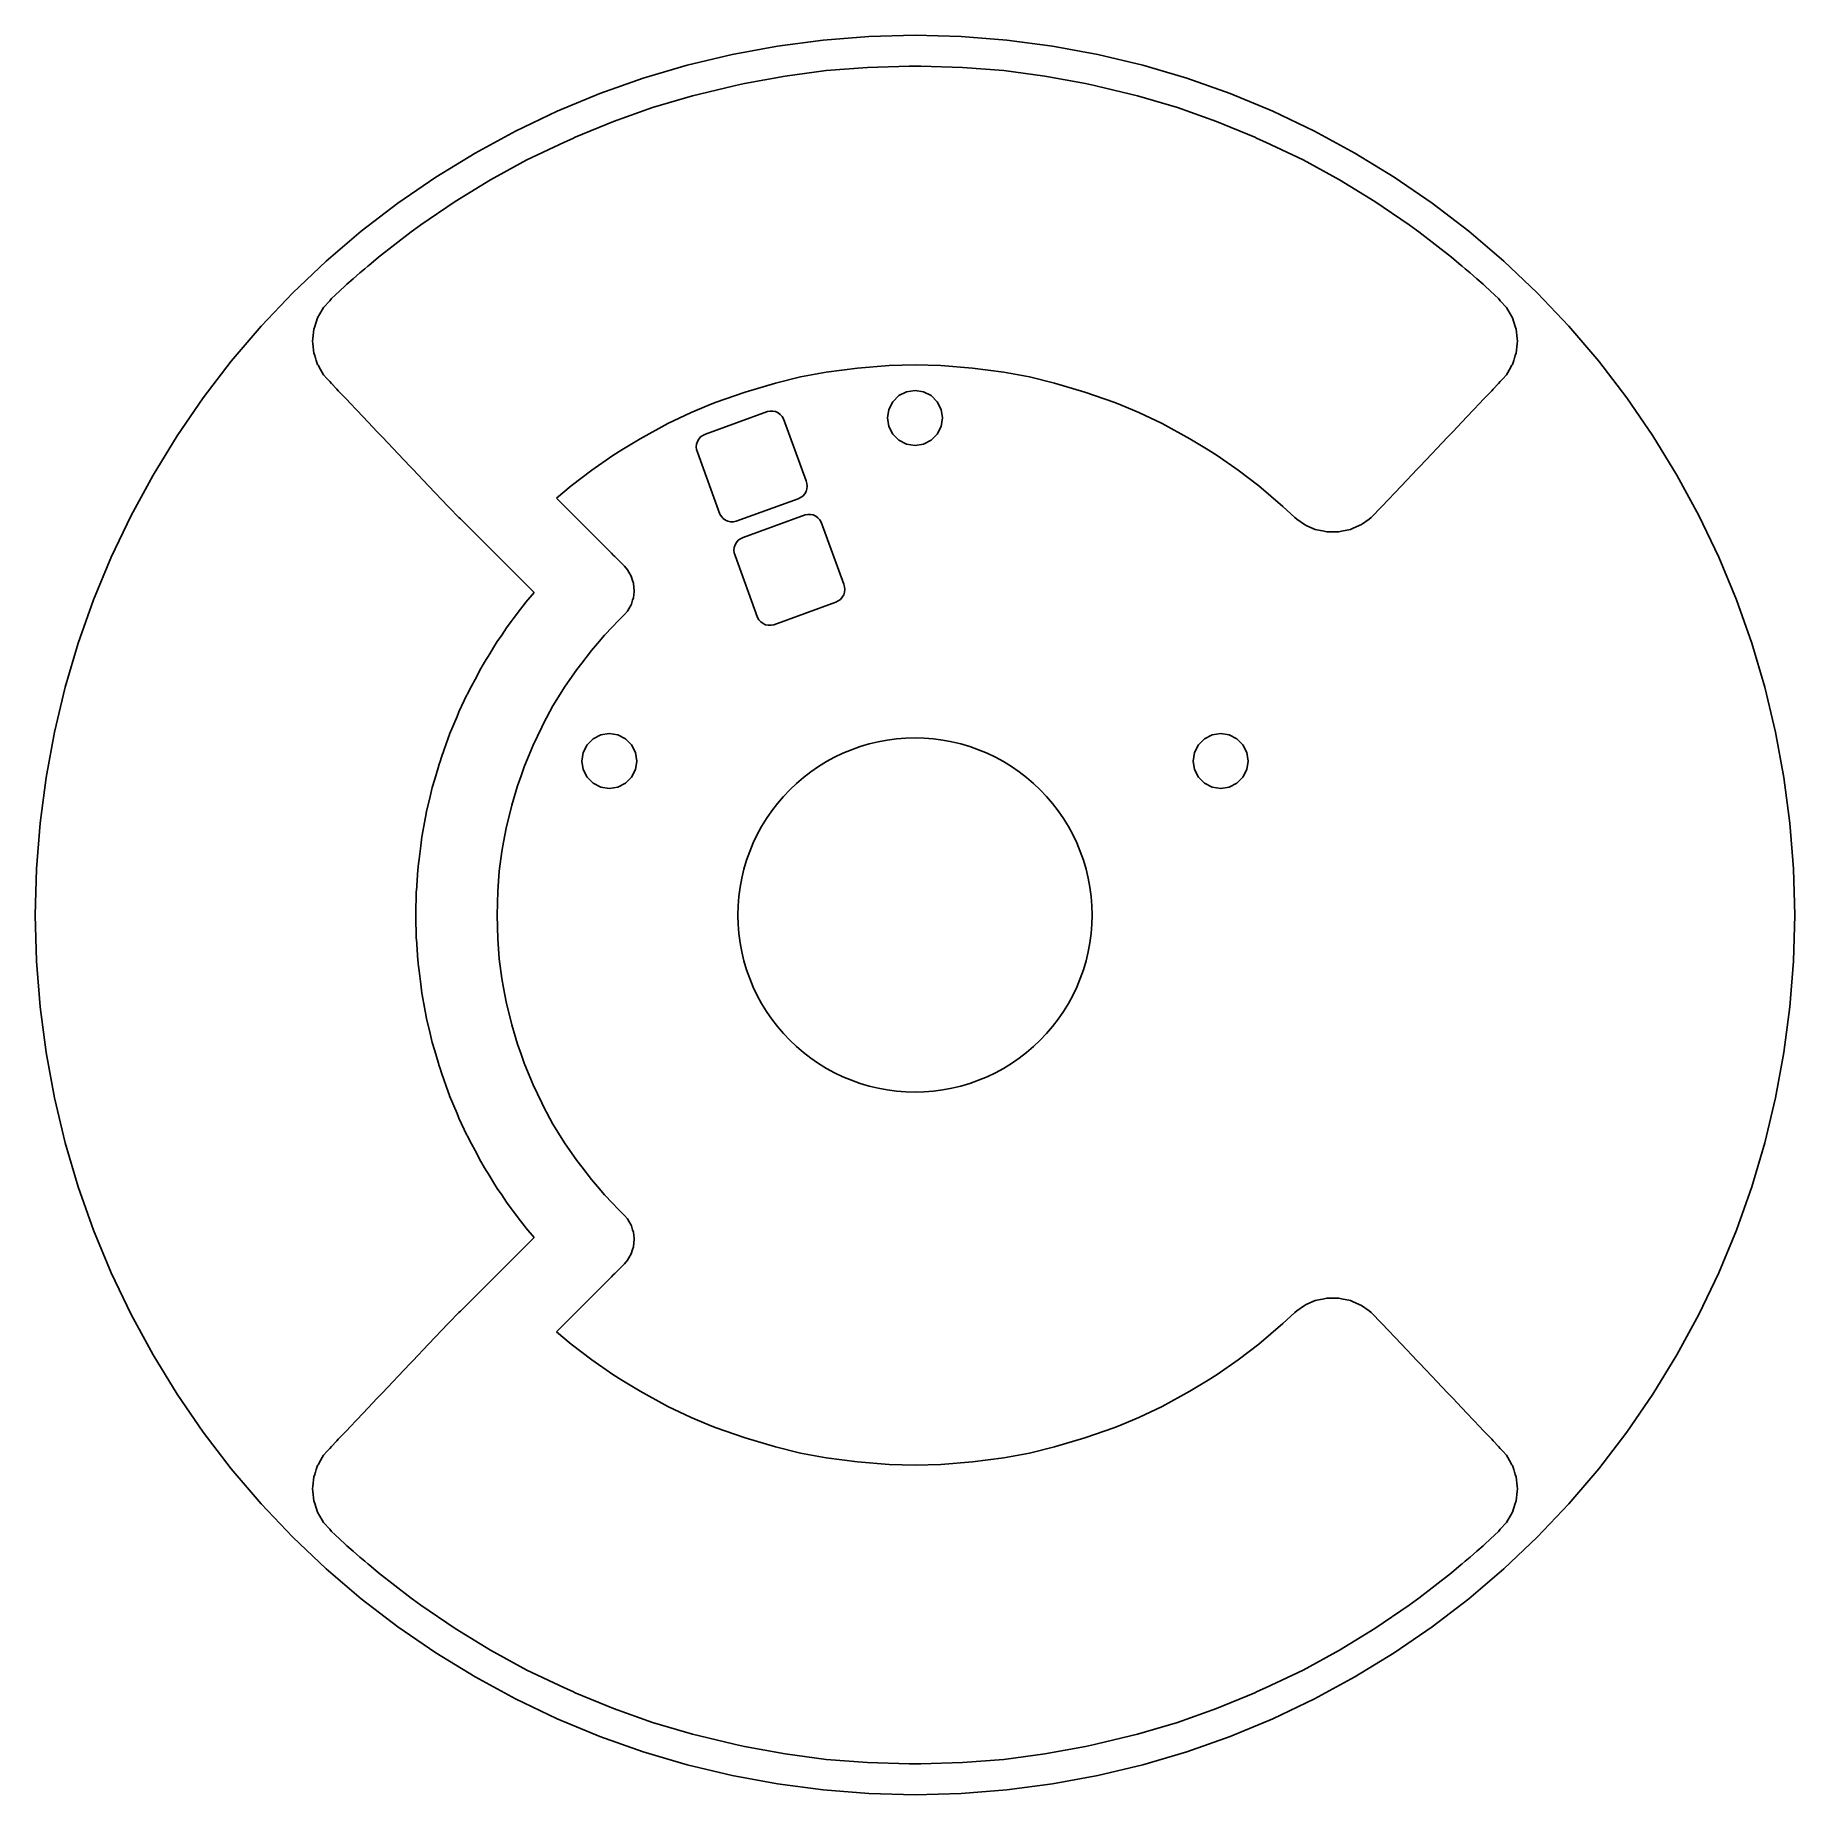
# Model space of a CAD drawing. Header units: metres. Extents: x -40 to 40, y -40 to 40.
import ezdxf

# ---------------------------------------------------------------- set-up
doc = ezdxf.new("R2010")
doc.units = ezdxf.units.M

msp = doc.modelspace()

# ---------------------------------------------------------------- linework, layer by layer
for p, q in [((0, 40), (-2.09344, 39.9452)), ((2.09344, 39.9452), (0, 40)), ((-6.25738, 39.5075), (-8.31647, 39.1259)), ((-4.18114, 39.7809), (-6.25738, 39.5075)), ((-2.09344, 39.9452), (-4.18114, 39.7809)), ((4.18114, 39.7809), (2.09344, 39.9452)), ((6.25738, 39.5075), (4.18114, 39.7809)), ((8.31647, 39.1259), (6.25738, 39.5075)), ((-10.3528, 38.637), (-12.3607, 38.0423)), ((-8.31647, 39.1259), (-10.3528, 38.637)), ((-4.0348, 38.3885), (-2.15587, 38.5364)), ((-2.15587, 38.5364), (-0.27177, 38.5858)), ((-0.27177, 38.5858), (0.27177, 38.5858)), ((0.27177, 38.5858), (2.15587, 38.5364)), ((2.15587, 38.5364), (4.0348, 38.3885)), ((10.3528, 38.637), (8.31647, 39.1259)), ((12.3607, 38.0423), (10.3528, 38.637)), ((-12.3607, 38.0423), (-14.3347, 37.3432)), ((-10.1209, 37.2461), (-8.28826, 37.6861)), ((-8.28826, 37.6861), (-8.16557, 37.7121)), ((-8.16557, 37.7121), (-7.75659, 37.7991)), ((-7.75659, 37.7991), (-5.90341, 38.1425)), ((-5.90341, 38.1425), (-4.0348, 38.3885)), ((4.0348, 38.3885), (5.90341, 38.1425)), ((5.90341, 38.1425), (7.75659, 37.7991)), ((7.75659, 37.7991), (8.16557, 37.7121)), ((8.16557, 37.7121), (8.28826, 37.6861)), ((8.28826, 37.6861), (10.1209, 37.2461)), ((14.3347, 37.3432), (12.3607, 38.0423)), ((-14.3347, 37.3432), (-16.2695, 36.5418)), ((-11.9281, 36.7108), (-10.1209, 37.2461)), ((10.1209, 37.2461), (11.9281, 36.7108)), ((16.2695, 36.5418), (14.3347, 37.3432)), ((-16.2695, 36.5418), (-18.1596, 35.6403)), ((-15.446, 35.3604), (-13.7047, 36.0816)), ((-13.7047, 36.0816), (-11.9281, 36.7108)), ((11.9281, 36.7108), (13.7047, 36.0816)), ((13.7047, 36.0816), (15.446, 35.3604)), ((18.1596, 35.6403), (16.2695, 36.5418)), ((-18.1596, 35.6403), (-20, 34.641)), ((-15.9425, 35.1393), (-15.5606, 35.3094)), ((-15.5606, 35.3094), (-15.446, 35.3604)), ((15.446, 35.3604), (15.5606, 35.3094)), ((15.5606, 35.3094), (15.9425, 35.1393)), ((20, 34.641), (18.1596, 35.6403)), ((-20, 34.641), (-21.7856, 33.5468)), ((-17.6437, 34.3279), (-15.9425, 35.1393)), ((15.9425, 35.1393), (17.6437, 34.3279)), ((21.7856, 33.5468), (20, 34.641)), ((-19.3, 33.4286), (-17.6437, 34.3279)), ((17.6437, 34.3279), (19.3, 33.4286)), ((-21.7856, 33.5468), (-23.5114, 32.3607)), ((-20.907, 32.4438), (-19.3, 33.4286)), ((19.3, 33.4286), (20.907, 32.4438)), ((23.5114, 32.3607), (21.7856, 33.5468)), ((-23.5114, 32.3607), (-25.1728, 31.0858)), ((-22.4603, 31.3763), (-20.907, 32.4438)), ((20.907, 32.4438), (22.4603, 31.3763)), ((25.1728, 31.0858), (23.5114, 32.3607)), ((-22.7985, 31.1305), (-22.4603, 31.3763)), ((22.4603, 31.3763), (22.7985, 31.1305)), ((-25.1728, 31.0858), (-26.7652, 29.7258)), ((-24.3953, 29.9094), (-22.9, 31.0568)), ((-22.9, 31.0568), (-22.7985, 31.1305)), ((22.7985, 31.1305), (22.9, 31.0568)), ((22.9, 31.0568), (24.3953, 29.9094)), ((26.7652, 29.7258), (25.1728, 31.0858)), ((-26.7652, 29.7258), (-28.2843, 28.2843)), ((-24.837, 29.5322), (-24.3953, 29.9094)), ((24.3953, 29.9094), (24.837, 29.5322)), ((28.2843, 28.2843), (26.7652, 29.7258)), ((-25.8284, 28.6854), (-25.5431, 28.929)), ((-25.5431, 28.929), (-25.2348, 29.1924)), ((-25.2348, 29.1924), (-25.014, 29.381)), ((-25.014, 29.381), (-24.8813, 29.4944)), ((-24.8813, 29.4944), (-24.837, 29.5322)), ((24.837, 29.5322), (24.8813, 29.4944)), ((24.8813, 29.4944), (25.014, 29.381)), ((25.014, 29.381), (25.2348, 29.1924)), ((25.2348, 29.1924), (25.5431, 28.929)), ((25.5431, 28.929), (25.8284, 28.6854)), ((-28.2843, 28.2843), (-29.7258, 26.7652)), ((-26.6102, 27.93), (-26.5262, 28.0232)), ((-26.5262, 28.0232), (-26.3596, 28.1813)), ((-26.3596, 28.1813), (-25.9271, 28.5917)), ((-25.9271, 28.5917), (-25.8284, 28.6854)), ((25.8284, 28.6854), (25.9271, 28.5917)), ((25.9271, 28.5917), (26.3596, 28.1813)), ((26.3596, 28.1813), (26.5262, 28.0232)), ((26.5262, 28.0232), (26.6102, 27.93)), ((29.7258, 26.7652), (28.2843, 28.2843)), ((-27.1617, 27.1486), (-26.9526, 27.5107)), ((-26.9526, 27.5107), (-26.8899, 27.6193)), ((-26.8899, 27.6193), (-26.6102, 27.93)), ((26.6102, 27.93), (26.8899, 27.6193)), ((26.8899, 27.6193), (26.9526, 27.5107)), ((26.9526, 27.5107), (27.1617, 27.1486)), ((-29.7258, 26.7652), (-31.0858, 25.1728)), ((-27.3734, 26.2158), (-27.3297, 26.6316)), ((-27.3297, 26.6316), (-27.2909, 26.7509)), ((-27.2909, 26.7509), (-27.1617, 27.1486)), ((27.1617, 27.1486), (27.2909, 26.7509)), ((27.2909, 26.7509), (27.3297, 26.6316)), ((27.3297, 26.6316), (27.3734, 26.2158)), ((31.0858, 25.1728), (29.7258, 26.7652)), ((-27.3865, 26.091), (-27.3734, 26.2158)), ((-27.3734, 25.9663), (-27.3865, 26.091)), ((-27.3297, 25.5505), (-27.3734, 25.9663)), ((27.3734, 25.9663), (27.3297, 25.5505)), ((27.3734, 26.2158), (27.3865, 26.091)), ((27.3865, 26.091), (27.3734, 25.9663)), ((-31.0858, 25.1728), (-32.3607, 23.5114)), ((-27.2909, 25.4312), (-27.3297, 25.5505)), ((-27.2683, 25.3614), (-27.2909, 25.4312)), ((-27.2577, 25.3291), (-27.2683, 25.3614)), ((-27.2209, 25.2157), (-27.2577, 25.3291)), ((-27.1617, 25.0335), (-27.2209, 25.2157)), ((-27.1374, 24.9915), (-27.1617, 25.0335)), ((-27.028, 24.8019), (-27.1374, 24.9915)), ((-26.9526, 24.6714), (-27.028, 24.8019)), ((-2.61321, 24.863), (-4.04582, 24.6744)), ((-1.1727, 24.9764), (-2.61321, 24.863)), ((0, 25.0071), (-1.1727, 24.9764)), ((1.1727, 24.9764), (0, 25.0071)), ((2.61321, 24.863), (1.1727, 24.9764)), ((4.04582, 24.6744), (2.61321, 24.863)), ((27.028, 24.8019), (26.9526, 24.6714)), ((27.1374, 24.9915), (27.028, 24.8019)), ((27.1617, 25.0335), (27.1374, 24.9915)), ((27.2209, 25.2157), (27.1617, 25.0335)), ((27.2577, 25.3291), (27.2209, 25.2157)), ((27.2683, 25.3614), (27.2577, 25.3291)), ((27.2909, 25.4312), (27.2683, 25.3614)), ((27.3297, 25.5505), (27.2909, 25.4312)), ((32.3607, 23.5114), (31.0858, 25.1728)), ((-26.8899, 24.5628), (-26.9526, 24.6714)), ((-26.7189, 24.3728), (-26.8899, 24.5628)), ((-26.6102, 24.2521), (-26.7189, 24.3728)), ((-26.5262, 24.1589), (-26.6102, 24.2521)), ((-26.2814, 23.9012), (-26.5262, 24.1589)), ((-6.33996, 24.1868), (-7.72543, 23.7764)), ((-5.19927, 24.4607), (-6.33996, 24.1868)), ((-4.04582, 24.6744), (-5.19927, 24.4607)), ((5.19927, 24.4607), (4.04582, 24.6744)), ((6.33996, 24.1868), (5.19927, 24.4607)), ((7.72543, 23.7764), (6.33996, 24.1868)), ((26.5262, 24.1589), (26.2814, 23.9012)), ((26.6102, 24.2521), (26.5262, 24.1589)), ((26.7189, 24.3728), (26.6102, 24.2521)), ((26.8899, 24.5628), (26.7189, 24.3728)), ((26.9526, 24.6714), (26.8899, 24.5628)), ((-32.3607, 23.5114), (-33.5468, 21.7856)), ((-26.2182, 23.8346), (-26.2814, 23.9012)), ((-25.8232, 23.4188), (-26.2182, 23.8346)), ((-25.6929, 23.2817), (-25.8232, 23.4188)), ((-25.3739, 22.9459), (-25.6929, 23.2817)), ((-9.08751, 23.2941), (-9.4186, 23.1569)), ((-7.72543, 23.7764), (-9.08751, 23.2941)), ((-1.18882, 22.9863), (-1.01127, 23.3347)), ((-1.01127, 23.3347), (-0.73473, 23.6113)), ((-0.73473, 23.6113), (-0.38627, 23.7888)), ((-0.38627, 23.7888), (0, 23.85)), ((0, 23.85), (0.38627, 23.7888)), ((0.38627, 23.7888), (0.73473, 23.6113)), ((0.73473, 23.6113), (1.01127, 23.3347)), ((1.01127, 23.3347), (1.18882, 22.9863)), ((9.08751, 23.2941), (7.72543, 23.7764)), ((9.4186, 23.1569), (9.08751, 23.2941)), ((25.6929, 23.2817), (25.3739, 22.9459)), ((25.8232, 23.4188), (25.6929, 23.2817)), ((26.2182, 23.8346), (25.8232, 23.4188)), ((26.2814, 23.9012), (26.2182, 23.8346)), ((33.5468, 21.7856), (32.3607, 23.5114)), ((-25.1019, 22.6596), (-25.3739, 22.9459)), ((-24.8685, 22.4138), (-25.1019, 22.6596)), ((-24.4469, 21.9701), (-24.8685, 22.4138)), ((-10.1713, 22.8451), (-11.2301, 22.3401)), ((-9.4186, 23.1569), (-10.1713, 22.8451)), ((-9.52982, 21.8585), (-6.71074, 22.8845)), ((-6.71074, 22.8845), (-6.58804, 22.9106)), ((-6.58804, 22.9106), (-6.46261, 22.9106)), ((-6.46261, 22.9106), (-6.33992, 22.8845)), ((-6.33992, 22.8845), (-6.22533, 22.8335)), ((-6.22533, 22.8335), (-6.12385, 22.7598)), ((-6.12385, 22.7598), (-6.03992, 22.6666)), ((-6.03992, 22.6666), (-5.9772, 22.5579)), ((-5.9772, 22.5579), (-4.95114, 19.7389)), ((-1.25, 22.6), (-1.18882, 22.9863)), ((-1.18882, 22.2137), (-1.25, 22.6)), ((1.18882, 22.9863), (1.25, 22.6)), ((1.25, 22.6), (1.18882, 22.2137)), ((10.1713, 22.8451), (9.4186, 23.1569)), ((11.2301, 22.3401), (10.1713, 22.8451)), ((24.8685, 22.4138), (24.4469, 21.9701)), ((25.1019, 22.6596), (24.8685, 22.4138)), ((25.3739, 22.9459), (25.1019, 22.6596)), ((-33.5468, 21.7856), (-34.641, 20)), ((-24.2134, 21.7244), (-24.4469, 21.9701)), ((-23.7297, 21.2151), (-24.2134, 21.7244)), ((-12.5, 21.6506), (-13.331, 21.1414)), ((-11.2301, 22.3401), (-12.5, 21.6506)), ((-9.89253, 21.5319), (-9.82982, 21.6405)), ((-9.82982, 21.6405), (-9.74588, 21.7337)), ((-9.74588, 21.7337), (-9.64441, 21.8075)), ((-9.64441, 21.8075), (-9.52982, 21.8585)), ((-1.01127, 21.8653), (-1.18882, 22.2137)), ((-0.73473, 21.5887), (-1.01127, 21.8653)), ((1.01127, 21.8653), (0.73473, 21.5887)), ((1.18882, 22.2137), (1.01127, 21.8653)), ((12.5, 21.6506), (11.2301, 22.3401)), ((13.331, 21.1414), (12.5, 21.6506)), ((24.2134, 21.7244), (23.7297, 21.2151)), ((24.4469, 21.9701), (24.2134, 21.7244)), ((34.641, 20), (33.5468, 21.7856)), ((-23.4962, 20.9694), (-23.7297, 21.2151)), ((-22.9522, 20.3967), (-23.4962, 20.9694)), ((-13.732, 20.8956), (-14.6988, 20.2312)), ((-13.331, 21.1414), (-13.732, 20.8956)), ((-9.94441, 21.2878), (-9.93129, 21.4126)), ((-9.93129, 21.1631), (-9.94441, 21.2878)), ((-9.93129, 21.4126), (-9.89253, 21.5319)), ((-9.89253, 21.0438), (-9.93129, 21.1631)), ((-8.86647, 18.2247), (-9.89253, 21.0438)), ((-0.38627, 21.4112), (-0.73473, 21.5887)), ((0, 21.35), (-0.38627, 21.4112)), ((0.38627, 21.4112), (0, 21.35)), ((0.73473, 21.5887), (0.38627, 21.4112)), ((13.732, 20.8956), (13.331, 21.1414)), ((14.6988, 20.2312), (13.732, 20.8956)), ((23.4962, 20.9694), (22.9522, 20.3967)), ((23.7297, 21.2151), (23.4962, 20.9694)), ((-34.641, 20), (-35.6403, 18.1596)), ((-22.8312, 20.2694), (-22.9522, 20.3967)), ((-22.1165, 19.5171), (-22.8312, 20.2694)), ((-14.6988, 20.2312), (-15.6295, 19.5171)), ((15.6295, 19.5171), (14.6988, 20.2312)), ((22.8312, 20.2694), (22.1165, 19.5171)), ((22.9522, 20.3967), (22.8312, 20.2694)), ((35.6403, 18.1596), (34.641, 20)), ((-21.225, 18.5786), (-22.1165, 19.5171)), ((-15.6295, 19.5171), (-16.2967, 18.9472)), ((-4.95114, 19.2508), (-5.01386, 19.1422)), ((-4.95114, 19.7389), (-4.91238, 19.6196)), ((-4.91238, 19.3701), (-4.95114, 19.2508)), ((-4.91238, 19.6196), (-4.89927, 19.4948)), ((-4.89927, 19.4948), (-4.91238, 19.3701)), ((16.7283, 18.5786), (15.6295, 19.5171)), ((22.1165, 19.5171), (21.225, 18.5786)), ((-21.1826, 18.534), (-21.225, 18.5786)), ((-20.7427, 18.071), (-21.1826, 18.534)), ((-16.2967, 18.9472), (-16.2557, 18.9062)), ((-16.2557, 18.9062), (-13.7937, 16.4442)), ((-5.31386, 18.9242), (-8.13294, 17.8981)), ((-5.19927, 18.9752), (-5.31386, 18.9242)), ((-5.09779, 19.0489), (-5.19927, 18.9752)), ((-5.01386, 19.1422), (-5.09779, 19.0489)), ((17.2632, 18.071), (16.7283, 18.5786)), ((21.225, 18.5786), (20.7427, 18.071)), ((-35.6403, 18.1596), (-36.5418, 16.2695)), ((-20.6649, 18.0144), (-20.7427, 18.071)), ((-18.1868, 15.5363), (-20.6649, 18.0144)), ((-8.80375, 18.1161), (-8.86647, 18.2247)), ((-8.71982, 18.0229), (-8.80375, 18.1161)), ((-8.61834, 17.9491), (-8.71982, 18.0229)), ((-8.50375, 17.8981), (-8.61834, 17.9491)), ((-8.38106, 17.872), (-8.50375, 17.8981)), ((-8.25563, 17.872), (-8.38106, 17.872)), ((-8.13294, 17.8981), (-8.25563, 17.872)), ((-7.81971, 17.16), (-5.00064, 18.1861)), ((-5.00064, 18.1861), (-4.87794, 18.2121)), ((-4.87794, 18.2121), (-4.75251, 18.2121)), ((-4.75251, 18.2121), (-4.62982, 18.1861)), ((-4.62982, 18.1861), (-4.51523, 18.1351)), ((-4.51523, 18.1351), (-4.41375, 18.0613)), ((-4.41375, 18.0613), (-4.32982, 17.9681)), ((-4.32982, 17.9681), (-4.2671, 17.8595)), ((-4.2671, 17.8595), (-3.24104, 15.0404)), ((17.3647, 17.9972), (17.2632, 18.071)), ((17.703, 17.7515), (17.3647, 17.9972)), ((17.8176, 17.7004), (17.703, 17.7515)), ((18.1995, 17.5304), (17.8176, 17.7004)), ((20.303, 17.7515), (19.921, 17.5814)), ((20.6412, 17.9972), (20.303, 17.7515)), ((20.7427, 18.071), (20.6412, 17.9972)), ((36.5418, 16.2695), (35.6403, 18.1596)), ((-8.22119, 16.7141), (-8.18243, 16.8334)), ((-8.18243, 16.8334), (-8.11971, 16.942)), ((-8.11971, 16.942), (-8.03578, 17.0353)), ((-8.03578, 17.0353), (-7.9343, 17.109)), ((-7.9343, 17.109), (-7.81971, 17.16)), ((18.6085, 17.4435), (18.1995, 17.5304)), ((18.7312, 17.4174), (18.6085, 17.4435)), ((19.2747, 17.4174), (18.7312, 17.4174)), ((19.3974, 17.4435), (19.2747, 17.4174)), ((19.8064, 17.5304), (19.3974, 17.4435)), ((19.921, 17.5814), (19.8064, 17.5304)), ((-36.5418, 16.2695), (-37.3432, 14.3347)), ((-13.7937, 16.4442), (-13.7213, 16.3638)), ((-13.7213, 16.3638), (-13.6418, 16.306)), ((-13.6418, 16.306), (-13.2931, 15.9478)), ((-8.2343, 16.5894), (-8.22119, 16.7141)), ((-8.22119, 16.4646), (-8.2343, 16.5894)), ((-8.18243, 16.3453), (-8.22119, 16.4646)), ((-7.15637, 13.5263), (-8.18243, 16.3453)), ((37.3432, 14.3347), (36.5418, 16.2695)), ((-17.3133, 14.6628), (-18.1868, 15.5363)), ((-13.2931, 15.9478), (-13.2092, 15.8545)), ((-13.2092, 15.8545), (-13.0693, 15.6992)), ((-13.0693, 15.6992), (-13.0066, 15.5906)), ((-13.0066, 15.5906), (-12.9021, 15.4095)), ((-12.9021, 15.4095), (-12.8375, 15.2107)), ((-12.8375, 15.2107), (-12.7987, 15.0914)), ((-17.6922, 14.2191), (-17.3133, 14.6628)), ((-12.7987, 14.4261), (-12.8375, 14.3068)), ((-12.7987, 15.0914), (-12.7768, 14.8835)), ((-12.7835, 14.5708), (-12.7987, 14.4261)), ((-12.7704, 14.6955), (-12.7835, 14.5708)), ((-12.7768, 14.8835), (-12.7637, 14.7587)), ((-12.7637, 14.7587), (-12.7704, 14.6956)), ((-12.7704, 14.6956), (-12.7704, 14.6955)), ((-3.30376, 14.4437), (-3.38769, 14.3505)), ((-3.24104, 14.5523), (-3.30376, 14.4437)), ((-3.24104, 15.0404), (-3.20228, 14.9211)), ((-3.20228, 14.6716), (-3.24104, 14.5523)), ((-3.20228, 14.9211), (-3.18917, 14.7964)), ((-3.18917, 14.7964), (-3.20228, 14.6716)), ((-37.3432, 14.3347), (-38.0423, 12.3607)), ((-18.2674, 13.4695), (-17.9337, 13.9045)), ((-17.9337, 13.9045), (-17.7253, 14.1759)), ((-17.7253, 14.1759), (-17.6922, 14.2191)), ((-13.2092, 13.6629), (-13.2931, 13.5697)), ((-13.0693, 13.8183), (-13.2092, 13.6629)), ((-13.0066, 13.9269), (-13.0693, 13.8183)), ((-12.9021, 14.108), (-13.0066, 13.9269)), ((-12.8956, 14.1278), (-12.9021, 14.108)), ((-12.8375, 14.3068), (-12.8956, 14.1278)), ((-3.60376, 14.2257), (-6.42284, 13.1997)), ((-3.48917, 14.2767), (-3.60376, 14.2257)), ((-3.38769, 14.3505), (-3.48917, 14.2767)), ((38.0423, 12.3607), (37.3432, 14.3347)), ((-18.7866, 12.7289), (-18.5667, 13.0488)), ((-18.5667, 13.0488), (-18.3647, 13.3427)), ((-18.3647, 13.3427), (-18.2674, 13.4695)), ((-13.7534, 13.1059), (-14.123, 12.7164)), ((-13.4958, 13.3774), (-13.7534, 13.1059)), ((-13.2931, 13.5697), (-13.4958, 13.3774)), ((-7.09365, 13.4176), (-7.15637, 13.5263)), ((-7.00972, 13.3244), (-7.09365, 13.4176)), ((-6.90824, 13.2507), (-7.00972, 13.3244)), ((-6.79365, 13.1997), (-6.90824, 13.2507)), ((-6.67096, 13.1736), (-6.79365, 13.1997)), ((-6.54553, 13.1736), (-6.67096, 13.1736)), ((-6.42284, 13.1997), (-6.54553, 13.1736)), ((-38.0423, 12.3607), (-38.637, 10.3528)), ((-19.333, 11.8733), (-19.1572, 12.16)), ((-19.1572, 12.16), (-18.9904, 12.4323)), ((-18.9904, 12.4323), (-18.7866, 12.7289)), ((-14.7148, 12.0235), (-15.1513, 11.4547)), ((-14.4415, 12.3435), (-14.7148, 12.0235)), ((-14.123, 12.7164), (-14.4415, 12.3435)), ((38.637, 10.3528), (38.0423, 12.3607)), ((-19.8705, 10.9508), (-19.7348, 11.2008)), ((-19.7348, 11.2008), (-19.6303, 11.3818)), ((-19.6303, 11.3818), (-19.5676, 11.4905)), ((-19.5676, 11.4905), (-19.333, 11.8733)), ((-15.1513, 11.4547), (-15.3713, 11.1679)), ((-20.2619, 10.23), (-19.9112, 10.8758)), ((-19.9112, 10.8758), (-19.8705, 10.9508)), ((-15.3713, 11.1679), (-15.9307, 10.3541)), ((-38.637, 10.3528), (-39.1259, 8.31647)), ((-20.7375, 9.23292), (-20.3702, 10.003)), ((-20.3702, 10.003), (-20.3499, 10.0454)), ((-20.3499, 10.0454), (-20.2619, 10.23)), ((-15.9822, 10.2791), (-16.4583, 9.5022)), ((-15.9307, 10.3541), (-15.9822, 10.2791)), ((39.1259, 8.31647), (38.637, 10.3528)), ((-21.1587, 8.21608), (-20.8217, 9.02955)), ((-20.8217, 9.02955), (-20.7555, 9.18951)), ((-20.7555, 9.18951), (-20.7375, 9.23292)), ((-16.4583, 9.5022), (-16.8931, 8.70143)), ((-39.1259, 8.31647), (-39.5075, 6.25738)), ((-21.5117, 7.21968), (-21.2237, 8.03316)), ((-21.2237, 8.03316), (-21.1602, 8.21234)), ((-21.1602, 8.21234), (-21.1587, 8.21608)), ((-16.9694, 8.54147), (-17.3574, 7.728)), ((-16.8931, 8.70143), (-16.9694, 8.54147)), ((-14.9113, 7.73473), (-14.6347, 8.01127)), ((-14.6347, 8.01127), (-14.2863, 8.18882)), ((-14.2863, 8.18882), (-13.9, 8.25)), ((-13.9, 8.25), (-13.5137, 8.18882)), ((-13.5137, 8.18882), (-13.1653, 8.01127)), ((-13.1653, 8.01127), (-12.8887, 7.73473)), ((-1.2593, 7.95089), (-0.84145, 8.0059)), ((-0.84145, 8.0059), (-0.4213, 8.03897)), ((-0.4213, 8.03897), (0, 8.05)), ((0, 8.05), (0.4213, 8.03897)), ((0.4213, 8.03897), (0.84145, 8.0059)), ((0.84145, 8.0059), (1.2593, 7.95089)), ((12.8887, 7.73473), (13.1653, 8.01127)), ((13.1653, 8.01127), (13.5137, 8.18882)), ((13.5137, 8.18882), (13.9, 8.25)), ((13.9, 8.25), (14.2863, 8.18882)), ((14.2863, 8.18882), (14.6347, 8.01127)), ((14.6347, 8.01127), (14.9113, 7.73473)), ((39.5075, 6.25738), (39.1259, 8.31647)), ((-21.529, 7.17104), (-21.5117, 7.21968)), ((-17.4331, 7.54507), (-17.7701, 6.7316)), ((-17.3574, 7.728), (-17.4331, 7.54507)), ((-15.15, 7), (-15.0888, 7.38627)), ((-15.0888, 7.38627), (-14.9113, 7.73473)), ((-12.8887, 7.73473), (-12.7112, 7.38627)), ((-12.7112, 7.38627), (-12.65, 7)), ((-3.65462, 7.1726), (-3.27423, 7.35404)), ((-3.27423, 7.35404), (-2.88486, 7.51532)), ((-2.88486, 7.51532), (-2.48759, 7.656)), ((-2.48759, 7.656), (-2.08349, 7.7757)), ((-2.08349, 7.7757), (-1.67369, 7.87409)), ((-1.67369, 7.87409), (-1.2593, 7.95089)), ((1.2593, 7.95089), (1.67369, 7.87409)), ((1.67369, 7.87409), (2.08349, 7.7757)), ((2.08349, 7.7757), (2.48759, 7.656)), ((2.48759, 7.656), (2.88486, 7.51532)), ((2.88486, 7.51532), (3.27423, 7.35404)), ((3.27423, 7.35404), (3.65462, 7.1726)), ((12.65, 7), (12.7112, 7.38627)), ((12.7112, 7.38627), (12.8887, 7.73473)), ((14.9113, 7.73473), (15.0888, 7.38627)), ((15.0888, 7.38627), (15.15, 7)), ((-21.831, 6.18234), (-21.6781, 6.69841)), ((-21.6781, 6.69841), (-21.6323, 6.85292)), ((-21.6323, 6.85292), (-21.5936, 6.97221)), ((-21.5936, 6.97221), (-21.529, 7.17104)), ((-17.7701, 6.7316), (-17.9124, 6.32962)), ((-15.0888, 6.61373), (-15.15, 7)), ((-14.9113, 6.26527), (-15.0888, 6.61373)), ((-12.7112, 6.61373), (-12.8887, 6.26527)), ((-12.65, 7), (-12.7112, 6.61373)), ((-5.06603, 6.25602), (-4.73167, 6.51259)), ((-4.73167, 6.51259), (-4.38434, 6.7513)), ((-4.38434, 6.7513), (-4.025, 6.9715)), ((-4.025, 6.9715), (-3.65462, 7.1726)), ((3.65462, 7.1726), (4.025, 6.9715)), ((4.025, 6.9715), (4.38434, 6.7513)), ((4.38434, 6.7513), (4.73167, 6.51259)), ((4.73167, 6.51259), (5.06603, 6.25602)), ((12.7112, 6.61373), (12.65, 7)), ((12.8887, 6.26527), (12.7112, 6.61373)), ((15.0888, 6.61373), (14.9113, 6.26527)), ((15.15, 7), (15.0888, 6.61373)), ((-39.5075, 6.25738), (-39.7809, 4.18114)), ((-22.077, 5.24851), (-21.9771, 5.66433)), ((-21.9771, 5.66433), (-21.9461, 5.79374)), ((-21.9461, 5.79374), (-21.831, 6.18234)), ((-18.0742, 5.87269), (-18.333, 4.99901)), ((-17.9124, 6.32962), (-18.0742, 5.87269)), ((-14.6347, 5.98873), (-14.9113, 6.26527)), ((-14.2863, 5.81118), (-14.6347, 5.98873)), ((-13.9, 5.75), (-14.2863, 5.81118)), ((-13.5137, 5.81118), (-13.9, 5.75)), ((-13.1653, 5.98873), (-13.5137, 5.81118)), ((-12.8887, 6.26527), (-13.1653, 5.98873)), ((-5.98232, 5.3865), (-5.69221, 5.69221)), ((-5.69221, 5.69221), (-5.3865, 5.98232)), ((-5.3865, 5.98232), (-5.06603, 6.25602)), ((5.06603, 6.25602), (5.3865, 5.98232)), ((5.3865, 5.98232), (5.69221, 5.69221)), ((5.69221, 5.69221), (5.98232, 5.3865)), ((13.1653, 5.98873), (12.8887, 6.26527)), ((13.5137, 5.81118), (13.1653, 5.98873)), ((13.9, 5.75), (13.5137, 5.81118)), ((14.2863, 5.81118), (13.9, 5.75)), ((14.6347, 5.98873), (14.2863, 5.81118)), ((14.9113, 6.26527), (14.6347, 5.98873)), ((39.7809, 4.18114), (39.5075, 6.25738)), ((-22.2039, 4.71959), (-22.077, 5.24851)), ((-18.333, 4.99901), (-18.5848, 3.95032)), ((-6.51259, 4.73167), (-6.25602, 5.06603)), ((-6.25602, 5.06603), (-5.98232, 5.3865)), ((5.98232, 5.3865), (6.25602, 5.06603)), ((6.25602, 5.06603), (6.51259, 4.73167)), ((-39.7809, 4.18114), (-39.9452, 2.09344)), ((-22.4053, 3.63342), (-22.3003, 4.19981)), ((-22.3003, 4.19981), (-22.2232, 4.61564)), ((-22.2232, 4.61564), (-22.2039, 4.71959)), ((-7.1726, 3.65462), (-6.9715, 4.025)), ((-6.9715, 4.025), (-6.7513, 4.38434)), ((-6.7513, 4.38434), (-6.51259, 4.73167)), ((6.51259, 4.73167), (6.7513, 4.38434)), ((6.7513, 4.38434), (6.9715, 4.025)), ((6.9715, 4.025), (7.1726, 3.65462)), ((39.9452, 2.09344), (39.7809, 4.18114)), ((-22.4703, 3.13938), (-22.4156, 3.55521)), ((-22.4156, 3.55521), (-22.4053, 3.63342)), ((-18.7043, 3.30571), (-18.7813, 2.88989)), ((-18.5848, 3.95032), (-18.7043, 3.30571)), ((-7.51532, 2.88486), (-7.35404, 3.27423)), ((-7.35404, 3.27423), (-7.1726, 3.65462)), ((7.1726, 3.65462), (7.35404, 3.27423)), ((7.35404, 3.27423), (7.51532, 2.88486)), ((-22.5713, 2.3303), (-22.5494, 2.53821)), ((-22.5494, 2.53821), (-22.4703, 3.13938)), ((-18.7813, 2.88989), (-18.9003, 1.9865)), ((-7.7757, 2.08349), (-7.656, 2.48759)), ((-7.656, 2.48759), (-7.51532, 2.88486)), ((7.51532, 2.88486), (7.656, 2.48759)), ((7.656, 2.48759), (7.7757, 2.08349)), ((-39.9452, 2.09344), (-40, 0)), ((-22.6711, 1.10429), (-22.5967, 2.04905)), ((-22.5967, 2.04905), (-22.5885, 2.15329)), ((-22.5885, 2.15329), (-22.5844, 2.20555)), ((-22.5844, 2.20555), (-22.5713, 2.3303)), ((-18.9003, 1.9865), (-18.9718, 1.07812)), ((-7.95089, 1.2593), (-7.87409, 1.67369)), ((-7.87409, 1.67369), (-7.7757, 2.08349)), ((7.7757, 2.08349), (7.87409, 1.67369)), ((7.87409, 1.67369), (7.95089, 1.2593)), ((40, 0), (39.9452, 2.09344)), ((-22.7, 0), (-22.6718, 1.07812)), ((-22.6718, 1.07812), (-22.6711, 1.10429)), ((-18.9718, 1.07812), (-19, 0)), ((-8.03897, 0.4213), (-8.0059, 0.84145)), ((-8.0059, 0.84145), (-7.95089, 1.2593)), ((7.95089, 1.2593), (8.0059, 0.84145)), ((8.0059, 0.84145), (8.03897, 0.4213)), ((-40, 0), (-39.9452, -2.09344)), ((-22.6718, -1.07812), (-22.7, 0)), ((-19, 0), (-18.9718, -1.07812)), ((-8.05, 0), (-8.03897, 0.4213)), ((-8.03897, -0.4213), (-8.05, 0)), ((8.03897, 0.4213), (8.05, 0)), ((8.05, 0), (8.03897, -0.4213)), ((39.9452, -2.09344), (40, 0)), ((-8.0059, -0.84145), (-8.03897, -0.4213)), ((8.03897, -0.4213), (8.0059, -0.84145)), ((-22.6711, -1.10429), (-22.6718, -1.07812)), ((-22.5967, -2.04905), (-22.6711, -1.10429)), ((-18.9718, -1.07812), (-18.9003, -1.9865)), ((-7.95089, -1.2593), (-8.0059, -0.84145)), ((-7.87409, -1.67369), (-7.95089, -1.2593)), ((7.95089, -1.2593), (7.87409, -1.67369)), ((8.0059, -0.84145), (7.95089, -1.2593)), ((-39.9452, -2.09344), (-39.7809, -4.18114)), ((-22.5885, -2.15329), (-22.5967, -2.04905)), ((-22.5844, -2.20555), (-22.5885, -2.15329)), ((-22.5713, -2.3303), (-22.5844, -2.20555)), ((-22.5494, -2.53821), (-22.5713, -2.3303)), ((-18.9003, -1.9865), (-18.7813, -2.88989)), ((-7.7757, -2.08349), (-7.87409, -1.67369)), ((-7.656, -2.48759), (-7.7757, -2.08349)), ((7.7757, -2.08349), (7.656, -2.48759)), ((7.87409, -1.67369), (7.7757, -2.08349)), ((39.7809, -4.18114), (39.9452, -2.09344)), ((-22.4703, -3.13938), (-22.5494, -2.53821)), ((-22.4156, -3.55521), (-22.4703, -3.13938)), ((-18.7813, -2.88989), (-18.7043, -3.30571)), ((-7.51532, -2.88486), (-7.656, -2.48759)), ((-7.35404, -3.27423), (-7.51532, -2.88486)), ((7.51532, -2.88486), (7.35404, -3.27423)), ((7.656, -2.48759), (7.51532, -2.88486)), ((-22.4053, -3.63342), (-22.4156, -3.55521)), ((-22.3003, -4.19981), (-22.4053, -3.63342)), ((-18.7043, -3.30571), (-18.5848, -3.95032)), ((-18.5848, -3.95032), (-18.333, -4.99901)), ((-7.1726, -3.65462), (-7.35404, -3.27423)), ((-6.9715, -4.025), (-7.1726, -3.65462)), ((7.1726, -3.65462), (6.9715, -4.025)), ((7.35404, -3.27423), (7.1726, -3.65462)), ((-39.7809, -4.18114), (-39.5075, -6.25738)), ((-22.2232, -4.61564), (-22.3003, -4.19981)), ((-22.2039, -4.71959), (-22.2232, -4.61564)), ((-22.077, -5.24851), (-22.2039, -4.71959)), ((-6.7513, -4.38434), (-6.9715, -4.025)), ((-6.51259, -4.73167), (-6.7513, -4.38434)), ((-6.25602, -5.06603), (-6.51259, -4.73167)), ((6.51259, -4.73167), (6.25602, -5.06603)), ((6.7513, -4.38434), (6.51259, -4.73167)), ((6.9715, -4.025), (6.7513, -4.38434)), ((39.5075, -6.25738), (39.7809, -4.18114)), ((-21.9771, -5.66433), (-22.077, -5.24851)), ((-18.333, -4.99901), (-18.0742, -5.87269)), ((-5.98232, -5.3865), (-6.25602, -5.06603)), ((-5.69221, -5.69221), (-5.98232, -5.3865)), ((5.98232, -5.3865), (5.69221, -5.69221)), ((6.25602, -5.06603), (5.98232, -5.3865)), ((-39.5075, -6.25738), (-39.1259, -8.31647)), ((-21.9461, -5.79374), (-21.9771, -5.66433)), ((-21.831, -6.18234), (-21.9461, -5.79374)), ((-21.6781, -6.69841), (-21.831, -6.18234)), ((-18.0742, -5.87269), (-17.9124, -6.32962)), ((-17.9124, -6.32962), (-17.7701, -6.7316)), ((-5.3865, -5.98232), (-5.69221, -5.69221)), ((-5.06603, -6.25602), (-5.3865, -5.98232)), ((-4.73167, -6.51259), (-5.06603, -6.25602)), ((5.06603, -6.25602), (4.73167, -6.51259)), ((5.3865, -5.98232), (5.06603, -6.25602)), ((5.69221, -5.69221), (5.3865, -5.98232)), ((39.1259, -8.31647), (39.5075, -6.25738)), ((-21.6323, -6.85292), (-21.6781, -6.69841)), ((-21.5936, -6.97221), (-21.6323, -6.85292)), ((-21.529, -7.17104), (-21.5936, -6.97221)), ((-21.5117, -7.21968), (-21.529, -7.17104)), ((-17.7701, -6.7316), (-17.4331, -7.54507)), ((-4.38434, -6.7513), (-4.73167, -6.51259)), ((-4.025, -6.9715), (-4.38434, -6.7513)), ((-3.65462, -7.1726), (-4.025, -6.9715)), ((-3.27423, -7.35404), (-3.65462, -7.1726)), ((3.65462, -7.1726), (3.27423, -7.35404)), ((4.025, -6.9715), (3.65462, -7.1726)), ((4.38434, -6.7513), (4.025, -6.9715)), ((4.73167, -6.51259), (4.38434, -6.7513)), ((-21.2237, -8.03316), (-21.5117, -7.21968)), ((-17.4331, -7.54507), (-17.3574, -7.728)), ((-17.3574, -7.728), (-16.9694, -8.54147)), ((-2.88486, -7.51532), (-3.27423, -7.35404)), ((-2.48759, -7.656), (-2.88486, -7.51532)), ((-2.08349, -7.7757), (-2.48759, -7.656)), ((-1.67369, -7.87409), (-2.08349, -7.7757)), ((-1.2593, -7.95089), (-1.67369, -7.87409)), ((-0.84145, -8.0059), (-1.2593, -7.95089)), ((1.2593, -7.95089), (0.84145, -8.0059)), ((1.67369, -7.87409), (1.2593, -7.95089)), ((2.08349, -7.7757), (1.67369, -7.87409)), ((2.48759, -7.656), (2.08349, -7.7757)), ((2.88486, -7.51532), (2.48759, -7.656)), ((3.27423, -7.35404), (2.88486, -7.51532)), ((-39.1259, -8.31647), (-38.637, -10.3528)), ((-21.1602, -8.21234), (-21.2237, -8.03316)), ((-21.1587, -8.21608), (-21.1602, -8.21234)), ((-20.8217, -9.02955), (-21.1587, -8.21608)), ((-16.9694, -8.54147), (-16.8931, -8.70143)), ((-16.8931, -8.70143), (-16.4583, -9.5022)), ((-0.4213, -8.03897), (-0.84145, -8.0059)), ((0, -8.05), (-0.4213, -8.03897)), ((0.4213, -8.03897), (0, -8.05)), ((0.84145, -8.0059), (0.4213, -8.03897)), ((38.637, -10.3528), (39.1259, -8.31647)), ((-20.7555, -9.18951), (-20.8217, -9.02955)), ((-20.7375, -9.23292), (-20.7555, -9.18951)), ((-20.3702, -10.003), (-20.7375, -9.23292)), ((-16.4583, -9.5022), (-15.9822, -10.2791)), ((-38.637, -10.3528), (-38.0423, -12.3607)), ((-20.3499, -10.0454), (-20.3702, -10.003)), ((-20.2619, -10.23), (-20.3499, -10.0454)), ((-19.9112, -10.8758), (-20.2619, -10.23)), ((-15.9822, -10.2791), (-15.9307, -10.3541)), ((-15.9307, -10.3541), (-15.3713, -11.1679)), ((38.0423, -12.3607), (38.637, -10.3528)), ((-19.8705, -10.9508), (-19.9112, -10.8758)), ((-19.7348, -11.2008), (-19.8705, -10.9508)), ((-15.3713, -11.1679), (-15.1513, -11.4547)), ((-19.6303, -11.3818), (-19.7348, -11.2008)), ((-19.5676, -11.4905), (-19.6303, -11.3818)), ((-19.333, -11.8733), (-19.5676, -11.4905)), ((-19.1572, -12.16), (-19.333, -11.8733)), ((-15.1513, -11.4547), (-14.7148, -12.0235)), ((-38.0423, -12.3607), (-37.3432, -14.3347)), ((-18.9904, -12.4323), (-19.1572, -12.16)), ((-18.7866, -12.7289), (-18.9904, -12.4323)), ((-18.5667, -13.0488), (-18.7866, -12.7289)), ((-14.7148, -12.0235), (-14.4415, -12.3435)), ((-14.4415, -12.3435), (-14.123, -12.7164)), ((-14.123, -12.7164), (-13.7534, -13.1059)), ((37.3432, -14.3347), (38.0423, -12.3607)), ((-18.3647, -13.3427), (-18.5667, -13.0488)), ((-18.2674, -13.4695), (-18.3647, -13.3427)), ((-17.9337, -13.9045), (-18.2674, -13.4695)), ((-13.7534, -13.1059), (-13.4958, -13.3774)), ((-13.4958, -13.3774), (-13.2931, -13.5697)), ((-13.2931, -13.5697), (-13.2092, -13.6629)), ((-37.3432, -14.3347), (-36.5418, -16.2695)), ((-17.7253, -14.1759), (-17.9337, -13.9045)), ((-17.6922, -14.2191), (-17.7253, -14.1759)), ((-17.3133, -14.6628), (-17.6922, -14.2191)), ((-13.2092, -13.6629), (-13.0693, -13.8183)), ((-13.0693, -13.8183), (-13.0066, -13.9269)), ((-13.0066, -13.9269), (-12.9021, -14.108)), ((-12.9021, -14.108), (-12.8956, -14.1278)), ((-12.8956, -14.1278), (-12.8375, -14.3068)), ((-12.8375, -14.3068), (-12.7987, -14.4261)), ((36.5418, -16.2695), (37.3432, -14.3347)), ((-18.1868, -15.5363), (-17.3133, -14.6628)), ((-12.7987, -15.0914), (-12.8375, -15.2107)), ((-12.7987, -14.4261), (-12.7835, -14.5708)), ((-12.7768, -14.8835), (-12.7987, -15.0914)), ((-12.7835, -14.5708), (-12.7704, -14.6955)), ((-12.7637, -14.7587), (-12.7768, -14.8835)), ((-12.7704, -14.6955), (-12.7704, -14.6956)), ((-12.7704, -14.6956), (-12.7637, -14.7587)), ((-20.6649, -18.0144), (-18.1868, -15.5363)), ((-13.2931, -15.9478), (-13.6418, -16.306)), ((-13.2092, -15.8545), (-13.2931, -15.9478)), ((-13.0693, -15.6992), (-13.2092, -15.8545)), ((-13.0066, -15.5906), (-13.0693, -15.6992)), ((-12.9021, -15.4095), (-13.0066, -15.5906)), ((-12.8375, -15.2107), (-12.9021, -15.4095)), ((-36.5418, -16.2695), (-35.6403, -18.1596)), ((-13.7937, -16.4442), (-16.2557, -18.9062)), ((-13.7213, -16.3638), (-13.7937, -16.4442)), ((-13.6418, -16.306), (-13.7213, -16.3638)), ((35.6403, -18.1596), (36.5418, -16.2695)), ((17.8176, -17.7004), (18.1995, -17.5304)), ((18.1995, -17.5304), (18.6085, -17.4435)), ((18.6085, -17.4435), (18.7312, -17.4174)), ((18.7312, -17.4174), (19.2747, -17.4174)), ((19.2747, -17.4174), (19.3974, -17.4435)), ((19.3974, -17.4435), (19.8064, -17.5304)), ((19.8064, -17.5304), (19.921, -17.5814)), ((19.921, -17.5814), (20.303, -17.7515)), ((-35.6403, -18.1596), (-34.641, -20)), ((-21.1826, -18.534), (-20.7427, -18.071)), ((-20.7427, -18.071), (-20.6649, -18.0144)), ((16.7283, -18.5786), (17.2632, -18.071)), ((17.2632, -18.071), (17.3647, -17.9972)), ((17.3647, -17.9972), (17.703, -17.7515)), ((17.703, -17.7515), (17.8176, -17.7004)), ((20.303, -17.7515), (20.6412, -17.9972)), ((20.6412, -17.9972), (20.7427, -18.071)), ((20.7427, -18.071), (21.225, -18.5786)), ((34.641, -20), (35.6403, -18.1596)), ((-22.1165, -19.5171), (-21.225, -18.5786)), ((-21.225, -18.5786), (-21.1826, -18.534)), ((-16.2557, -18.9062), (-16.2967, -18.9472)), ((-16.2967, -18.9472), (-15.6295, -19.5171)), ((15.6295, -19.5171), (16.7283, -18.5786)), ((21.225, -18.5786), (22.1165, -19.5171)), ((-34.641, -20), (-33.5468, -21.7856)), ((-22.8312, -20.2694), (-22.1165, -19.5171)), ((-15.6295, -19.5171), (-14.6988, -20.2312)), ((14.6988, -20.2312), (15.6295, -19.5171)), ((22.1165, -19.5171), (22.8312, -20.2694)), ((33.5468, -21.7856), (34.641, -20)), ((-23.4962, -20.9694), (-22.9522, -20.3967)), ((-22.9522, -20.3967), (-22.8312, -20.2694)), ((-14.6988, -20.2312), (-13.732, -20.8956)), ((13.732, -20.8956), (14.6988, -20.2312)), ((22.8312, -20.2694), (22.9522, -20.3967)), ((22.9522, -20.3967), (23.4962, -20.9694)), ((-24.2134, -21.7244), (-23.7297, -21.2151)), ((-23.7297, -21.2151), (-23.4962, -20.9694)), ((-13.732, -20.8956), (-13.331, -21.1414)), ((-13.331, -21.1414), (-12.5, -21.6506)), ((12.5, -21.6506), (13.331, -21.1414)), ((13.331, -21.1414), (13.732, -20.8956)), ((23.4962, -20.9694), (23.7297, -21.2151)), ((23.7297, -21.2151), (24.2134, -21.7244)), ((-33.5468, -21.7856), (-32.3607, -23.5114)), ((-24.8685, -22.4138), (-24.4469, -21.9701)), ((-24.4469, -21.9701), (-24.2134, -21.7244)), ((-12.5, -21.6506), (-11.2301, -22.3401)), ((-11.2301, -22.3401), (-10.1713, -22.8451)), ((10.1713, -22.8451), (11.2301, -22.3401)), ((11.2301, -22.3401), (12.5, -21.6506)), ((24.2134, -21.7244), (24.4469, -21.9701)), ((24.4469, -21.9701), (24.8685, -22.4138)), ((32.3607, -23.5114), (33.5468, -21.7856)), ((-25.6929, -23.2817), (-25.3739, -22.9459)), ((-25.3739, -22.9459), (-25.1019, -22.6596)), ((-25.1019, -22.6596), (-24.8685, -22.4138)), ((-10.1713, -22.8451), (-9.4186, -23.1569)), ((-9.4186, -23.1569), (-9.08751, -23.2941)), ((9.08751, -23.2941), (9.4186, -23.1569)), ((9.4186, -23.1569), (10.1713, -22.8451)), ((24.8685, -22.4138), (25.1019, -22.6596)), ((25.1019, -22.6596), (25.3739, -22.9459)), ((25.3739, -22.9459), (25.6929, -23.2817)), ((-32.3607, -23.5114), (-31.0858, -25.1728)), ((-26.5262, -24.1589), (-26.2814, -23.9012)), ((-26.2814, -23.9012), (-26.2182, -23.8346)), ((-26.2182, -23.8346), (-25.8232, -23.4188)), ((-25.8232, -23.4188), (-25.6929, -23.2817)), ((-9.08751, -23.2941), (-7.72543, -23.7764)), ((-7.72543, -23.7764), (-6.33996, -24.1868)), ((6.33996, -24.1868), (7.72543, -23.7764)), ((7.72543, -23.7764), (9.08751, -23.2941)), ((25.6929, -23.2817), (25.8232, -23.4188)), ((25.8232, -23.4188), (26.2182, -23.8346)), ((26.2182, -23.8346), (26.2814, -23.9012)), ((26.2814, -23.9012), (26.5262, -24.1589)), ((31.0858, -25.1728), (32.3607, -23.5114)), ((-27.028, -24.8019), (-26.9526, -24.6714)), ((-26.9526, -24.6714), (-26.8899, -24.5628)), ((-26.8899, -24.5628), (-26.7189, -24.3728)), ((-26.7189, -24.3728), (-26.6102, -24.2521)), ((-26.6102, -24.2521), (-26.5262, -24.1589)), ((-6.33996, -24.1868), (-5.19927, -24.4607)), ((-5.19927, -24.4607), (-4.04582, -24.6744)), ((-4.04582, -24.6744), (-2.61321, -24.863)), ((2.61321, -24.863), (4.04582, -24.6744)), ((4.04582, -24.6744), (5.19927, -24.4607)), ((5.19927, -24.4607), (6.33996, -24.1868)), ((26.5262, -24.1589), (26.6102, -24.2521)), ((26.6102, -24.2521), (26.7189, -24.3728)), ((26.7189, -24.3728), (26.8899, -24.5628)), ((26.8899, -24.5628), (26.9526, -24.6714)), ((26.9526, -24.6714), (27.028, -24.8019)), ((-31.0858, -25.1728), (-29.7258, -26.7652)), ((-27.3734, -25.9663), (-27.3297, -25.5505)), ((-27.3297, -25.5505), (-27.2909, -25.4312)), ((-27.2909, -25.4312), (-27.2683, -25.3614)), ((-27.2683, -25.3614), (-27.2577, -25.3291)), ((-27.2577, -25.3291), (-27.2209, -25.2157)), ((-27.2209, -25.2157), (-27.1617, -25.0335)), ((-27.1617, -25.0335), (-27.1374, -24.9915)), ((-27.1374, -24.9915), (-27.028, -24.8019)), ((-2.61321, -24.863), (-1.1727, -24.9764)), ((-1.1727, -24.9764), (0, -25.0071)), ((0, -25.0071), (1.1727, -24.9764)), ((1.1727, -24.9764), (2.61321, -24.863)), ((27.028, -24.8019), (27.1374, -24.9915)), ((27.1374, -24.9915), (27.1617, -25.0335)), ((27.1617, -25.0335), (27.2209, -25.2157)), ((27.2209, -25.2157), (27.2577, -25.3291)), ((27.2577, -25.3291), (27.2683, -25.3614)), ((27.2683, -25.3614), (27.2909, -25.4312)), ((27.2909, -25.4312), (27.3297, -25.5505)), ((27.3297, -25.5505), (27.3734, -25.9663)), ((29.7258, -26.7652), (31.0858, -25.1728)), ((-27.3865, -26.091), (-27.3734, -25.9663)), ((-27.3734, -26.2158), (-27.3865, -26.091)), ((-27.3297, -26.6316), (-27.3734, -26.2158)), ((27.3734, -26.2158), (27.3297, -26.6316)), ((27.3734, -25.9663), (27.3865, -26.091)), ((27.3865, -26.091), (27.3734, -26.2158)), ((-29.7258, -26.7652), (-28.2843, -28.2843)), ((-27.2909, -26.7509), (-27.3297, -26.6316)), ((-27.1617, -27.1486), (-27.2909, -26.7509)), ((-26.9526, -27.5107), (-27.1617, -27.1486)), ((27.1617, -27.1486), (26.9526, -27.5107)), ((27.2909, -26.7509), (27.1617, -27.1486)), ((27.3297, -26.6316), (27.2909, -26.7509)), ((28.2843, -28.2843), (29.7258, -26.7652)), ((-26.8899, -27.6193), (-26.9526, -27.5107)), ((-26.6102, -27.93), (-26.8899, -27.6193)), ((-26.5262, -28.0232), (-26.6102, -27.93)), ((26.6102, -27.93), (26.5262, -28.0232)), ((26.8899, -27.6193), (26.6102, -27.93)), ((26.9526, -27.5107), (26.8899, -27.6193)), ((-28.2843, -28.2843), (-26.7652, -29.7258)), ((-26.3596, -28.1813), (-26.5262, -28.0232)), ((-25.9271, -28.5917), (-26.3596, -28.1813)), ((-25.8284, -28.6854), (-25.9271, -28.5917)), ((-25.5431, -28.929), (-25.8284, -28.6854)), ((25.8284, -28.6854), (25.5431, -28.929)), ((25.9271, -28.5917), (25.8284, -28.6854)), ((26.3596, -28.1813), (25.9271, -28.5917)), ((26.5262, -28.0232), (26.3596, -28.1813)), ((26.7652, -29.7258), (28.2843, -28.2843)), ((-25.2348, -29.1924), (-25.5431, -28.929)), ((-25.014, -29.381), (-25.2348, -29.1924)), ((-24.8813, -29.4944), (-25.014, -29.381)), ((-24.837, -29.5322), (-24.8813, -29.4944)), ((-24.3953, -29.9094), (-24.837, -29.5322)), ((24.837, -29.5322), (24.3953, -29.9094)), ((24.8813, -29.4944), (24.837, -29.5322)), ((25.014, -29.381), (24.8813, -29.4944)), ((25.2348, -29.1924), (25.014, -29.381)), ((25.5431, -28.929), (25.2348, -29.1924)), ((-26.7652, -29.7258), (-25.1728, -31.0858)), ((-22.9, -31.0568), (-24.3953, -29.9094)), ((24.3953, -29.9094), (22.9, -31.0568)), ((25.1728, -31.0858), (26.7652, -29.7258)), ((-25.1728, -31.0858), (-23.5114, -32.3607)), ((-22.7985, -31.1305), (-22.9, -31.0568)), ((-22.4603, -31.3763), (-22.7985, -31.1305)), ((22.7985, -31.1305), (22.4603, -31.3763)), ((22.9, -31.0568), (22.7985, -31.1305)), ((23.5114, -32.3607), (25.1728, -31.0858)), ((-20.907, -32.4438), (-22.4603, -31.3763)), ((22.4603, -31.3763), (20.907, -32.4438)), ((-23.5114, -32.3607), (-21.7856, -33.5468)), ((-19.3, -33.4286), (-20.907, -32.4438)), ((20.907, -32.4438), (19.3, -33.4286)), ((21.7856, -33.5468), (23.5114, -32.3607)), ((-21.7856, -33.5468), (-20, -34.641)), ((-17.6437, -34.3279), (-19.3, -33.4286)), ((19.3, -33.4286), (17.6437, -34.3279)), ((20, -34.641), (21.7856, -33.5468)), ((-15.9425, -35.1393), (-17.6437, -34.3279)), ((17.6437, -34.3279), (15.9425, -35.1393)), ((-20, -34.641), (-18.1596, -35.6403)), ((-15.5606, -35.3094), (-15.9425, -35.1393)), ((15.9425, -35.1393), (15.5606, -35.3094)), ((18.1596, -35.6403), (20, -34.641)), ((-18.1596, -35.6403), (-16.2695, -36.5418)), ((-15.446, -35.3604), (-15.5606, -35.3094)), ((-13.7047, -36.0816), (-15.446, -35.3604)), ((15.446, -35.3604), (13.7047, -36.0816)), ((15.5606, -35.3094), (15.446, -35.3604)), ((16.2695, -36.5418), (18.1596, -35.6403)), ((-16.2695, -36.5418), (-14.3347, -37.3432)), ((-11.9281, -36.7108), (-13.7047, -36.0816)), ((-10.1209, -37.2461), (-11.9281, -36.7108)), ((11.9281, -36.7108), (10.1209, -37.2461)), ((13.7047, -36.0816), (11.9281, -36.7108)), ((14.3347, -37.3432), (16.2695, -36.5418)), ((-14.3347, -37.3432), (-12.3607, -38.0423)), ((-8.28826, -37.6861), (-10.1209, -37.2461)), ((10.1209, -37.2461), (8.28826, -37.6861)), ((12.3607, -38.0423), (14.3347, -37.3432)), ((-12.3607, -38.0423), (-10.3528, -38.637)), ((-8.16557, -37.7121), (-8.28826, -37.6861)), ((-7.75659, -37.7991), (-8.16557, -37.7121)), ((-5.90341, -38.1425), (-7.75659, -37.7991)), ((-4.0348, -38.3885), (-5.90341, -38.1425)), ((-2.15587, -38.5364), (-4.0348, -38.3885)), ((4.0348, -38.3885), (2.15587, -38.5364)), ((5.90341, -38.1425), (4.0348, -38.3885)), ((7.75659, -37.7991), (5.90341, -38.1425)), ((8.16557, -37.7121), (7.75659, -37.7991)), ((8.28826, -37.6861), (8.16557, -37.7121)), ((10.3528, -38.637), (12.3607, -38.0423)), ((-10.3528, -38.637), (-8.31647, -39.1259)), ((-8.31647, -39.1259), (-6.25738, -39.5075)), ((-0.27177, -38.5858), (-2.15587, -38.5364)), ((0.27177, -38.5858), (-0.27177, -38.5858)), ((2.15587, -38.5364), (0.27177, -38.5858)), ((6.25738, -39.5075), (8.31647, -39.1259)), ((8.31647, -39.1259), (10.3528, -38.637)), ((-6.25738, -39.5075), (-4.18114, -39.7809)), ((-4.18114, -39.7809), (-2.09344, -39.9452)), ((-2.09344, -39.9452), (0, -40)), ((0, -40), (2.09344, -39.9452)), ((2.09344, -39.9452), (4.18114, -39.7809)), ((4.18114, -39.7809), (6.25738, -39.5075))]:
    msp.add_line(p, q)

doc.saveas('drawing.dxf')
